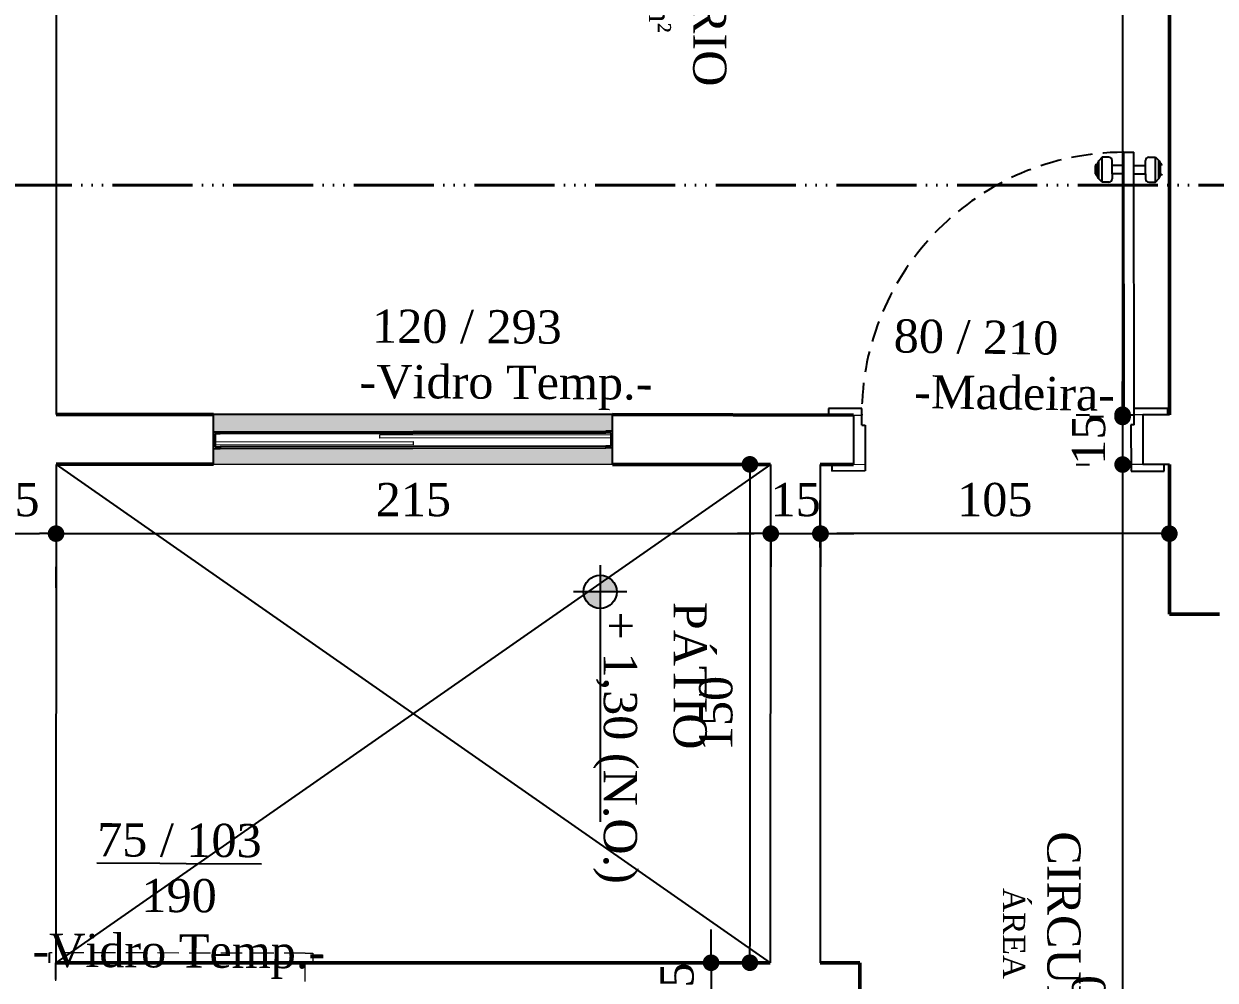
# Model space of a CAD drawing. Header units: centimetres. Extents: x -48696 to 156237, y -5617 to 29024.
# Drawn here: x 81328.6 to 81687, y 15080.9 to 15368.7 of the extents above; entities that cross this region are included whole.
import ezdxf

# ---------------------------------------------------------------- set-up
doc = ezdxf.new("R2010")
doc.units = ezdxf.units.CM
doc.linetypes.add('ACAD_ISO06W100', pattern=[36, 24, -3, 0, -3, 0, -3, 0, -3])
doc.linetypes.add('HIDDEN', pattern=[9.525, 6.35, -3.175])
doc.layers.add('A0 BV', color=7, linetype='Continuous', plot=False)
for name, color, linetype in [('ACESSORIOS', 2, 'Continuous'), ('Hachuria - Moveis', 1, 'Continuous'), ('Piso', 55, 'Continuous'), ('PN010', 1, 'Continuous'), ('PORTAS', 3, 'Continuous'), ('Portas-Cotas', 2, 'Continuous'), ('Portas-Projeção', 55, 'HIDDEN'), ('Projeção Janela - Viga', 1, 'HIDDEN'), ('Texto', 2, 'Continuous')]:
    doc.layers.add(name, color=color, linetype=linetype)
for name, color, linetype, lineweight in [('Corte Planta', 4, 'ACAD_ISO06W100', 40), ('Hachura', 1, 'Continuous', 9), ('Parede Baixa', 5, 'Continuous', 50), ('Pisos Externos', 15, 'Continuous', 9), ('Portas - Janelas', 2, 'Continuous', 20), ('Projeção Viga', 1, 'HIDDEN', 9)]:
    doc.layers.add(name, color=color, linetype=linetype, lineweight=lineweight)
doc.styles.add('Valéria', font='romantic.ttf', dxfattribs={"height": 10})
doc.dimstyles.new('Cota - 50', dxfattribs={"dimtxt": 10, "dimasz": 5, "dimexe": 10, "dimexo": 20, "dimgap": 5, "dimtad": 1, "dimtxsty": 'Valéria', "dimblk": 'DOT', "dimcen": 0, "dimclrd": 12, "dimclre": 12, "dimclrt": 2, "dimazin": 2, "dimtfac": 1, "dimtix": 1, "dimtmove": 0, "dimatfit": 3, "dimldrblk": 'DOT', "dimfxl": 1, "dimarcsym": 0})

# ---------------------------------------------------------------- blocks, each defined once
blk = doc.blocks.new('_Dot')
at = {"color": 0, "linetype": 'ByBlock', "lineweight": -2}
blk.add_line((-0.5, 0), (-1, 0), dxfattribs=at)
at = {"color": 0, "linetype": 'ByBlock', "const_width": 0.5}
blk.add_lwpolyline([(-0.25, 0, 1), (0.25, 0, 1)], format="xyb", close=True, dxfattribs=at)
blk = doc.blocks.new('*D1380')
at = {"color": 12, "lineweight": -2, "transparency": 16777216}
for p, q in [((81538.23, 15236.11), (81537.05, 15236.11)), ((81547.05, 15231.11), (81547.05, 15091.11)), ((81538.23, 15086.11), (81537.05, 15086.11))]:
    blk.add_line(p, q, dxfattribs=at)
at = {"layer": 'Defpoints', "color": 0, "transparency": 16777216}
for p in [(81558.23, 15236.11), (81547.05, 15086.11), (81558.23, 15086.11)]:
    blk.add_point(p, dxfattribs=at)
at = {"color": 12, "lineweight": -2, "transparency": 16777216, "xscale": 5, "yscale": 5, "zscale": 5}
for p, rotation in [((81547.05, 15236.11), 90), ((81547.05, 15086.11), 270)]:
    blk.add_blockref('_Dot', p, dxfattribs=dict(at, rotation=rotation))
at = {"color": 2, "transparency": 16777216, "insert": (81536.86, 15161.11), "char_height": 10, "attachment_point": 5, "rotation": 90, "style": 'Valéria'}
blk.add_mtext('150', dxfattribs=at)
blk = doc.blocks.new('*D1439')
at = {"color": 12, "lineweight": -2, "transparency": 16777216}
for p, q in [((81535.38, 15091.11), (81535.38, 15096.11)), ((81533.19, 15086.11), (81525.38, 15086.11)), ((81535.38, 15086.11), (81535.38, 15071.11)), ((81538.19, 15071.11), (81525.38, 15071.11)), ((81535.38, 15066.11), (81535.38, 15061.11))]:
    blk.add_line(p, q, dxfattribs=at)
at = {"layer": 'Defpoints', "color": 0, "transparency": 16777216}
for p in [(81553.19, 15086.11), (81535.38, 15071.11), (81558.19, 15071.11)]:
    blk.add_point(p, dxfattribs=at)
at = {"color": 12, "lineweight": -2, "transparency": 16777216, "xscale": 5, "yscale": 5, "zscale": 5}
for p, rotation in [((81535.38, 15086.11), 270), ((81535.38, 15071.11), 90)]:
    blk.add_blockref('_Dot', p, dxfattribs=dict(at, rotation=rotation))
at = {"color": 2, "transparency": 16777216, "insert": (81525.19, 15078.61), "char_height": 10, "attachment_point": 5, "rotation": 90, "style": 'Valéria'}
blk.add_mtext('15', dxfattribs=at)
blk = doc.blocks.new('*D1418')
at = {"color": 12, "lineweight": -2, "transparency": 16777216}
for p, q in [((81653.41, 15522.37), (81649.17, 15522.37)), ((81659.17, 15517.37), (81659.17, 15255.37)), ((81653.41, 15250.37), (81649.17, 15250.37))]:
    blk.add_line(p, q, dxfattribs=at)
at = {"layer": 'Defpoints', "color": 0, "transparency": 16777216}
for p in [(81673.41, 15522.37), (81659.17, 15250.37), (81673.41, 15250.37)]:
    blk.add_point(p, dxfattribs=at)
at = {"color": 12, "lineweight": -2, "transparency": 16777216, "xscale": 5, "yscale": 5, "zscale": 5}
for p, rotation in [((81659.17, 15522.37), 90), ((81659.17, 15250.37), 270)]:
    blk.add_blockref('_Dot', p, dxfattribs=dict(at, rotation=rotation))
at = {"color": 2, "transparency": 16777216, "insert": (81649.07, 15386.37), "char_height": 10, "attachment_point": 5, "rotation": 90, "style": 'Valéria'}
blk.add_mtext('272', dxfattribs=at)
blk = doc.blocks.new('*D1477')
at = {"layer": 'A0 BV', "color": 12, "lineweight": -2, "transparency": 16777216}
for p, q in [((81659.18, 15256.05), (81659.18, 15261.05)), ((81645.24, 15251.05), (81649.18, 15251.05)), ((81659.18, 15251.05), (81659.18, 15236.05)), ((81645.21, 15236.05), (81649.18, 15236.05)), ((81659.18, 15231.05), (81659.18, 15226.05))]:
    blk.add_line(p, q, dxfattribs=at)
at = {"layer": 'Defpoints', "color": 0, "transparency": 16777216}
for p in [(81665.24, 15251.05), (81659.18, 15236.05), (81665.21, 15236.05)]:
    blk.add_point(p, dxfattribs=at)
at = {"layer": 'A0 BV', "color": 12, "lineweight": -2, "transparency": 16777216, "xscale": 5, "yscale": 5, "zscale": 5}
for p, rotation in [((81659.18, 15251.05), 270), ((81659.18, 15236.05), 90)]:
    blk.add_blockref('_Dot', p, dxfattribs=dict(at, rotation=rotation))
at = {"layer": 'A0 BV', "color": 2, "transparency": 16777216, "insert": (81648.99, 15243.55), "char_height": 10, "attachment_point": 5, "rotation": 90, "style": 'Valéria'}
blk.add_mtext('15', dxfattribs=at)
blk = doc.blocks.new('*D1478')
at = {"color": 12, "lineweight": -2, "transparency": 16777216}
for p, q in [((81645.21, 15236.05), (81649.18, 15236.05)), ((81659.18, 15231.05), (81659.18, 14911.05)), ((81654.14, 14906.05), (81649.18, 14906.05))]:
    blk.add_line(p, q, dxfattribs=at)
at = {"layer": 'Defpoints', "color": 0, "transparency": 16777216}
for p in [(81665.21, 15236.05), (81659.18, 14906.05), (81674.14, 14906.05)]:
    blk.add_point(p, dxfattribs=at)
at = {"color": 12, "lineweight": -2, "transparency": 16777216, "xscale": 5, "yscale": 5, "zscale": 5}
for p, rotation in [((81659.18, 15236.05), 90), ((81659.18, 14906.05), 270)]:
    blk.add_blockref('_Dot', p, dxfattribs=dict(at, rotation=rotation))
at = {"color": 2, "transparency": 16777216, "insert": (81649.07, 15071.05), "char_height": 10, "attachment_point": 5, "rotation": 90, "style": 'Valéria'}
blk.add_mtext('330', dxfattribs=at)
blk = doc.blocks.new('*D1481')
at = {"color": 12, "lineweight": -2, "transparency": 16777216}
for p, q in [((81568.24, 15211.08), (81568.24, 15225.25)), ((81673.24, 15211.05), (81673.24, 15225.25)), ((81668.24, 15215.25), (81573.24, 15215.25))]:
    blk.add_line(p, q, dxfattribs=at)
at = {"layer": 'Defpoints', "color": 0, "transparency": 16777216}
for p in [(81568.24, 15215.25), (81568.24, 15191.08), (81673.24, 15191.05)]:
    blk.add_point(p, dxfattribs=at)
at = {"color": 12, "lineweight": -2, "transparency": 16777216, "xscale": 5, "yscale": 5, "zscale": 5, "rotation": 180}
blk.add_blockref('_Dot', (81568.24, 15215.25), dxfattribs=at)
at = {"color": 12, "lineweight": -2, "transparency": 16777216, "xscale": 5, "yscale": 5, "zscale": 5}
blk.add_blockref('_Dot', (81673.24, 15215.25), dxfattribs=at)
at = {"color": 2, "transparency": 16777216, "insert": (81620.74, 15225.44), "char_height": 10, "attachment_point": 5, "style": 'Valéria'}
blk.add_mtext('105', dxfattribs=at)
blk = doc.blocks.new('*D1482')
at = {"color": 12, "lineweight": -2, "transparency": 16777216}
for p, q in [((81338.33, 15216.11), (81338.33, 15205.25)), ((81343.33, 15215.25), (81548.33, 15215.25)), ((81553.33, 15216.05), (81553.33, 15205.25))]:
    blk.add_line(p, q, dxfattribs=at)
at = {"layer": 'Defpoints', "color": 0, "transparency": 16777216}
for p in [(81338.33, 15236.11), (81553.33, 15236.05), (81553.33, 15215.25)]:
    blk.add_point(p, dxfattribs=at)
at = {"color": 12, "lineweight": -2, "transparency": 16777216, "xscale": 5, "yscale": 5, "zscale": 5, "rotation": 180}
blk.add_blockref('_Dot', (81338.33, 15215.25), dxfattribs=at)
at = {"color": 12, "lineweight": -2, "transparency": 16777216, "xscale": 5, "yscale": 5, "zscale": 5}
blk.add_blockref('_Dot', (81553.33, 15215.25), dxfattribs=at)
at = {"color": 2, "transparency": 16777216, "insert": (81445.83, 15225.44), "char_height": 10, "attachment_point": 5, "style": 'Valéria'}
blk.add_mtext('215', dxfattribs=at)
blk = doc.blocks.new('*D1419')
at = {"color": 12, "lineweight": -2, "transparency": 16777216}
for p, q in [((81548.33, 15215.25), (81543.33, 15215.25)), ((81553.33, 15216.05), (81553.33, 15205.25)), ((81553.33, 15215.25), (81568.33, 15215.25)), ((81568.33, 15216.04), (81568.33, 15205.25)), ((81573.33, 15215.25), (81578.33, 15215.25))]:
    blk.add_line(p, q, dxfattribs=at)
at = {"layer": 'Defpoints', "color": 0, "transparency": 16777216}
for p in [(81553.33, 15236.05), (81568.33, 15236.04), (81568.33, 15215.25)]:
    blk.add_point(p, dxfattribs=at)
at = {"color": 12, "lineweight": -2, "transparency": 16777216, "xscale": 5, "yscale": 5, "zscale": 5}
blk.add_blockref('_Dot', (81553.33, 15215.25), dxfattribs=at)
at = {"color": 12, "lineweight": -2, "transparency": 16777216, "xscale": 5, "yscale": 5, "zscale": 5, "rotation": 180}
blk.add_blockref('_Dot', (81568.33, 15215.25), dxfattribs=at)
at = {"color": 2, "transparency": 16777216, "insert": (81560.83, 15225.44), "char_height": 10, "attachment_point": 5, "style": 'Valéria'}
blk.add_mtext('15', dxfattribs=at)
blk = doc.blocks.new('*D1657')
at = {"color": 12, "lineweight": -2, "transparency": 16777216}
for p, q in [((81318.32, 15215.25), (81333.32, 15215.25)), ((81313.32, 15198.95), (81313.32, 15205.25)), ((81338.32, 15198.94), (81338.32, 15205.25))]:
    blk.add_line(p, q, dxfattribs=at)
at = {"layer": 'Defpoints', "color": 0, "transparency": 16777216}
for p in [(81313.32, 15218.95), (81338.32, 15218.94), (81338.32, 15215.25)]:
    blk.add_point(p, dxfattribs=at)
at = {"color": 12, "lineweight": -2, "transparency": 16777216, "xscale": 5, "yscale": 5, "zscale": 5, "rotation": 180}
blk.add_blockref('_Dot', (81313.32, 15215.25), dxfattribs=at)
at = {"color": 12, "lineweight": -2, "transparency": 16777216, "xscale": 5, "yscale": 5, "zscale": 5}
blk.add_blockref('_Dot', (81338.32, 15215.25), dxfattribs=at)
at = {"color": 2, "transparency": 16777216, "insert": (81325.82, 15225.44), "char_height": 10, "attachment_point": 5, "style": 'Valéria'}
blk.add_mtext('25', dxfattribs=at)

msp = doc.modelspace()

# ---------------------------------------------------------------- hatches: boundary and pattern name
at = {"layer": 'Pisos Externos'}
h = msp.add_hatch(dxfattribs=at)
h.set_pattern_fill('AR-SAND', color=256, scale=0.05, angle=135.0885755)
h.set_pattern_definition([(172.5885755, (17325.9111, 8373.7071), (-1.67100301, -1.78949214), [0, -1.9304, 0, -2.159, 0, -2.06375]), (142.5885755, (17325.911, 8373.707), (-4.12219834, -0.95142842), [0, -1.0414, 0, -1.7399, 0, -0.66675]), (102.5885755, (17327.0174, 8372.6042), (-2.80597368, 2.78716461), [0, -0.635, 0, -2.286, 0, -2.9845]), (92.5885755, (17327.0174, 8372.6042), (-3.49070464, 1.90601143), [0, -0.3175, 0, -1.4986, 0, -1.7145])])
h.paths.add_polyline_path([(81505.71218, 15251.11067), (81385.71232, 15250.92516), (81385.72005, 15245.92516), (81387.72005, 15245.92826), (81503.71991, 15246.10758), (81505.71991, 15246.11068)])
h.paths.add_polyline_path([(81505.72764, 15241.11068), (81503.72764, 15241.10759), (81387.72778, 15240.92826), (81385.72778, 15240.92517), (81385.73551, 15235.92518), (81505.73537, 15236.11069)])
at = {"layer": 'Portas - Janelas'}
h = msp.add_hatch(color=256, dxfattribs=at)
edge = h.paths.add_edge_path()
edge.add_arc((81502.00709, 15197.74659), 5, 0, 90)
edge.add_line((81502.00709, 15202.74659), (81502.00709, 15197.74659))
edge.add_line((81502.00709, 15197.74659), (81507.00709, 15197.74659))
edge = h.paths.add_edge_path()
edge.add_arc((81502.00709, 15197.74659), 5, 180, 270)
edge.add_line((81502.00709, 15192.74659), (81502.00709, 15197.74659))
edge.add_line((81502.00709, 15197.74659), (81497.00709, 15197.74659))

# ---------------------------------------------------------------- linework, layer by layer
at = {"color": 5}
for p, q in [((81338.40984, 15522.46837), (81338.33093, 15251.11069)), ((81385.73537, 15236.13079), (81385.73789, 15251.14168)), ((81505.73537, 15236.11069), (81505.73789, 15251.14168)), ((81553.23827, 15251.05398), (81553.23826, 15251.04671)), ((81568.23827, 15251.04962), (81568.23826, 15251.04671)), ((81578.23827, 15251.04671), (81578.23392, 15236.11069)), ((81673.31969, 15251.04671), (81665.22175, 15251.04671)), ((81665.23827, 15251.04904), (81665.23391, 15236.04671)), ((81338.32842, 15236.11069), (81338.2848, 15086.11331)), ((81553.23392, 15236.11069), (81553.1903, 15086.11069)), ((81568.23392, 15236.11069), (81568.1903, 15086.11069)), ((81673.31969, 15236.04671), (81665.22175, 15236.04671)), ((81338.28044, 15081.11069), (81338.2848, 15086.11331))]:
    msp.add_line(p, q, dxfattribs=at)
at = {"layer": 'ACESSORIOS'}
for p, q in [((81672.68754, 15253.06041), (81672.68754, 15251.04671)), ((81671.71314, 15234.05861), (81671.71314, 15236.04671))]:
    msp.add_line(p, q, dxfattribs=at)
at = {"layer": 'Corte Planta'}
msp.add_line((82831.33159, 15320.11087), (79772.79762, 15320.11087), dxfattribs=at)
at = {"layer": 'Hachura'}
for points in [[(81386.22469, 15242.92594), (81445.72462, 15243.01792), (81445.72617, 15242.01792)], [(81505.223, 15244.10991), (81435.72309, 15244.00246), (81435.72154, 15245.00246), (81505.22146, 15245.1099)], [(81445.72617, 15242.01792), (81386.22624, 15241.92594)]]:
    msp.add_lwpolyline(points, dxfattribs=at)
at = {"layer": 'Hachuria - Moveis'}
for p, q in [((81385.72005, 15245.92516), (81387.72005, 15245.92826)), ((81387.72083, 15245.42826), (81387.72005, 15245.92826)), ((81505.71991, 15246.11068), (81503.71991, 15246.10758)), ((81503.72069, 15245.60758), (81503.71991, 15246.10758)), ((81386.22083, 15245.42594), (81387.72083, 15245.42826)), ((81386.22083, 15245.42594), (81386.22701, 15241.42594)), ((81505.22068, 15245.6099), (81503.72069, 15245.60758)), ((81505.22068, 15245.6099), (81505.22687, 15241.60991)), ((81385.72778, 15240.92517), (81387.72778, 15240.92826)), ((81386.22701, 15241.42594), (81387.72701, 15241.42826)), ((81387.72701, 15241.42826), (81387.72778, 15240.92826)), ((81505.22687, 15241.60991), (81503.72687, 15241.60759)), ((81503.72687, 15241.60759), (81503.72764, 15241.10759)), ((81505.72764, 15241.11068), (81503.72764, 15241.10759))]:
    msp.add_line(p, q, dxfattribs=at)
msp.add_circle((81502.00709, 15197.74659), 5, dxfattribs=at)
at = {"layer": 'Parede Baixa'}
for p, q in [((81673.31969, 15251.04671), (81673.31969, 15522.46837)), ((81385.73788, 15251.11069), (81338.33093, 15251.12447)), ((81505.73789, 15251.14168), (81578.23822, 15250.88765)), ((81385.73537, 15236.13079), (81338.32843, 15236.14458)), ((81553.23392, 15236.11069), (81505.73537, 15236.11069)), ((81578.23392, 15236.11069), (81568.23392, 15236.11069)), ((81673.23536, 15236.04671), (81673.23536, 15191.04671)), ((81688.31969, 15191.04671), (81673.23536, 15191.04671)), ((81553.1903, 15086.11069), (81338.28044, 15086.11069)), ((81580.15106, 15086.11069), (81568.1903, 15086.11069)), ((81580.15106, 15061.11069), (81580.15106, 15086.11069))]:
    msp.add_line(p, q, dxfattribs=at)
at = {"layer": 'Piso'}
for p, q in [((81387.72005, 15245.92826), (81503.71991, 15246.10758)), ((81387.72083, 15245.42826), (81503.72069, 15245.60758)), ((81503.72687, 15241.60759), (81387.72701, 15241.42826)), ((81387.72778, 15240.92826), (81503.72764, 15241.10759)), ((81553.23392, 15236.11069), (81338.31226, 15086.11065)), ((81338.32842, 15236.11069), (81553.1903, 15086.11069))]:
    msp.add_line(p, q, dxfattribs=at)
at = {"layer": 'PN010'}
for p, q in [((81505.73537, 15251.11069), (81385.73537, 15251.11069)), ((81502.00709, 15205.74659), (81502.00709, 15128.51683)), ((81510.00709, 15197.74659), (81494.00709, 15197.74659))]:
    msp.add_line(p, q, dxfattribs=at)
at = {"layer": 'PORTAS', "color": 2, "linetype": 'Continuous'}
for p, q in [((81653.04947, 15328.52462), (81651.90512, 15327.37608)), ((81655.04947, 15328.52828), (81653.04947, 15328.52462)), ((81653.06319, 15321.02463), (81653.04947, 15328.52462)), ((81659.54672, 15330.03651), (81662.54671, 15330.04199)), ((81659.69122, 15251.03664), (81659.54672, 15330.03651)), ((81662.69121, 15251.04213), (81662.54671, 15330.04199)), ((81667.04945, 15328.55023), (81669.04944, 15328.55389)), ((81669.06316, 15321.0539), (81669.04944, 15328.55389)), ((81669.04944, 15328.55389), (81670.19799, 15327.40954)), ((81651.05862, 15323.52097), (81651.05405, 15326.02097)), ((81651.90512, 15327.37608), (81651.55313, 15326.52188)), ((81651.55953, 15323.02188), (81651.55313, 15326.52188)), ((81652.06136, 15322.0228), (81652.0513, 15327.52279)), ((81656.05404, 15326.03011), (81656.05129, 15327.53011)), ((81659.55403, 15326.03651), (81656.05404, 15326.03011)), ((81656.05861, 15323.53012), (81656.05404, 15326.03011)), ((81662.55403, 15326.042), (81666.05402, 15326.0484)), ((81666.05402, 15326.0484), (81666.05128, 15327.5484)), ((81666.05859, 15323.54841), (81666.05402, 15326.0484)), ((81670.06133, 15322.05573), (81670.05127, 15327.55572)), ((81670.19799, 15327.40954), (81670.5531, 15326.55663)), ((81670.5595, 15323.05664), (81670.5531, 15326.55663)), ((81651.91465, 15322.16898), (81651.55953, 15323.02188)), ((81653.06319, 15321.02463), (81651.91465, 15322.16898)), ((81652.99518, 15321.0924), (81653.06294, 15321.16041)), ((81659.55861, 15323.53652), (81656.05861, 15323.53012)), ((81656.05861, 15323.53012), (81656.06136, 15322.03012)), ((81662.5586, 15323.542), (81666.05859, 15323.54841)), ((81666.05859, 15323.54841), (81666.06134, 15322.04841)), ((81669.13093, 15321.12191), (81669.06291, 15321.18967)), ((81669.06316, 15321.0539), (81670.20751, 15322.20244)), ((81670.20751, 15322.20244), (81670.5595, 15323.05664)), ((81655.06319, 15321.02829), (81653.06319, 15321.02463)), ((81667.06317, 15321.05024), (81669.06316, 15321.0539)), ((81580.68769, 15252.89214), (81570.68771, 15252.87384)), ((81570.68771, 15252.87384), (81570.69105, 15251.04671)), ((81580.69683, 15247.89214), (81580.68769, 15252.89214)), ((81659.69122, 15251.03664), (81662.69121, 15251.04213)), ((81662.68755, 15253.04212), (81672.68754, 15253.06041)), ((81662.6967, 15248.04213), (81662.69121, 15251.04213)), ((81580.69683, 15247.89214), (81581.69683, 15247.89397)), ((81581.69683, 15247.89397), (81581.72203, 15234.11711)), ((81662.6967, 15248.04213), (81661.6967, 15248.0403)), ((81661.6967, 15248.0403), (81661.72231, 15234.04033)), ((81571.70965, 15236.0988), (81571.71331, 15234.0988)), ((81581.72203, 15234.11711), (81571.71331, 15234.0988)), ((81661.72231, 15234.04033), (81671.71314, 15234.05861))]:
    msp.add_line(p, q, dxfattribs=at)
for centre, radius, start, end in [((81655.0513, 15327.52828), 1, 0.1047998, 90.1047998), ((81667.05128, 15327.55023), 1, 90.1047998, 180.1047998), ((81651.55405, 15326.02188), 0.5, 90.1047998, 180.1047998), ((81670.55401, 15326.05663), 0.5, 0.1047998, 90.1047998), ((81651.55862, 15323.52188), 0.5, 180.1047998, 270.1047998), ((81655.06136, 15322.02829), 1, 270.1047998, 0.1047998), ((81667.06134, 15322.05024), 1, 180.1047998, 270.1047998), ((81670.55859, 15323.55664), 0.5, 270.1047998, 0.1047998)]:
    msp.add_arc(centre, radius, start, end, dxfattribs=at)
at = {"layer": 'Portas - Janelas'}
for p, q in [((81578.23822, 15250.88765), (81580.69135, 15250.89214)), ((81665.19121, 15251.0467), (81662.69121, 15251.04213)), ((81505.73537, 15236.11069), (81385.73537, 15236.11069)), ((81578.20964, 15236.11069), (81581.71837, 15236.11711)), ((81665.2095, 15236.04671), (81661.71865, 15236.04033))]:
    msp.add_line(p, q, dxfattribs=at)
at = {"layer": 'Portas-Projeção'}
msp.add_arc((81659.69122, 15251.03664), 79, 90.1047998, 180.1047998, dxfattribs=at)
at = {"layer": 'Projeção Janela - Viga'}
msp.add_line((81336.31226, 15086.1149), (81336.31863, 15089.11489), dxfattribs=at)
at = {"layer": 'Projeção Viga'}
for p, q in [((81413.31845, 15088.95155), (81336.31863, 15089.11489)), ((81413.31845, 15088.95155), (81415.59541, 15088.94672)), ((81415.59541, 15088.94672), (81415.59541, 15086.11069)), ((81338.28044, 15071.11069), (81338.31226, 15086.11065)), ((81413.28027, 15070.95159), (81413.31209, 15085.95155))]:
    msp.add_line(p, q, dxfattribs=at)

# ---------------------------------------------------------------- texts
at = {"layer": 'Portas-Cotas', "char_height": 10, "style": 'Valéria'}
for s, insert, attachment_point, rotation in [('DORMITÓRIO\\P{\\H0.6667x;ÁREA = 9,1 m²}', (81540.01042, 15398.08726), 2, 270), ('\\pxi-2.3669;120 / 293\\P\\pi0;-Vidro Temp.-', (81473.72104, 15267.54795), 5, 359.6856787), ('\\pxi-2.3669;80 / 210\\P\\pi0;-Madeira-', (81626.80867, 15265.86954), 5, 359.1985974), ('CIRCULAÇÃO\\P{\\H0.6667x;ÁREA = 3,5 m²}', (81646.53815, 15076.57102), 2, 270)]:
    msp.add_mtext(s, dxfattribs=dict(at, insert=insert, attachment_point=attachment_point, rotation=rotation))
at = {"layer": 'Portas-Cotas', "insert": (81534.09583, 15172.51504), "char_height": 10, "width": 112.4201183, "attachment_point": 2, "rotation": 270, "style": 'Valéria'}
msp.add_mtext('PÁTIO', dxfattribs=at)
at = {"layer": 'Portas-Cotas', "insert": (81300.46907, 15128.42403), "char_height": 10, "attachment_point": 1, "rotation": 359.6790328, "style": 'Valéria'}
msp.add_mtext_dynamic_manual_height_columns('\\pxqc;{\\L75 / 103\\P}190\\P-Vidro Temp.-', width=150, gutter_width=50, heights=[0], dxfattribs=at)
at = {"layer": 'Texto', "insert": (81513.1136, 15191.78311), "char_height": 10, "attachment_point": 1, "rotation": 270, "style": 'Valéria'}
msp.add_mtext('+ 1,30 (N.O.)', dxfattribs=at)

# ---------------------------------------------------------------- dimensions: what is measured, and where the dimension line sits
for base, p1, p2, override, picture, middle in [((81659.17344, 15250.37096), (81673.40982, 15522.37096), (81673.40982, 15250.37096), {"dimtxsty": 'Valéria'}, '*D1418', (81649.06989, 15386.37096)), ((81547.04787, 15086.11331), (81558.23392, 15236.11069), (81558.23392, 15086.11331), {"dimtxsty": 'Valéria'}, '*D1380', (81536.85556, 15161.112)), ((81659.18159, 14906.04671), (81665.2095, 15236.04671), (81674.1394, 14906.04671), {"dimtxsty": 'Valéria', "dimtmove": 1}, '*D1478', (81649.07064, 15071.04671)), ((81535.38026, 15071.11069), (81553.1903, 15086.11069), (81558.1903, 15071.11069), {"dimtxsty": 'Valéria'}, '*D1439', (81525.18795, 15078.61069))]:
    dim = msp.add_linear_dim(base=base, p1=p1, p2=p2, angle=270, dimstyle='Cota - 50', override=override)
    dim.commit()
    dim.dimension.update_dxf_attribs({"geometry": picture, "text_midpoint": middle})
for base, p1, p2, picture, middle in [((81553.32841, 15215.25146), (81338.32842, 15236.11069), (81553.32841, 15236.04817), '*D1482', (81445.82841, 15225.44377)), ((81568.32841, 15215.25146), (81553.32841, 15236.04817), (81568.32841, 15236.04381), '*D1419', (81560.82841, 15225.44377)), ((81568.23537, 15215.25146), (81673.23536, 15191.04671), (81568.23537, 15191.07725), '*D1481', (81620.73536, 15225.44377))]:
    dim = msp.add_linear_dim(base=base, p1=p1, p2=p2, dimstyle='Cota - 50', override={"dimtxsty": 'Valéria'})
    dim.commit()
    dim.dimension.update_dxf_attribs({"geometry": picture, "text_midpoint": middle})
dim = msp.add_linear_dim(base=(81338.32343, 15215.25146), p1=(81313.32343, 15218.94968), p2=(81338.32343, 15218.94241), dimstyle='Cota - 50')
dim.commit()
dim.dimension.update_dxf_attribs({"geometry": '*D1657', "text_midpoint": (81325.82343, 15225.44377)})
at = {"layer": 'A0 BV'}
dim = msp.add_linear_dim(base=(81659.18159, 15236.04671), p1=(81665.23827, 15251.04904), p2=(81665.2095, 15236.04671), angle=270, dimstyle='Cota - 50', override={"dimtxsty": 'Valéria'}, dxfattribs=at)
dim.commit()
dim.dimension.update_dxf_attribs({"geometry": '*D1477', "text_midpoint": (81648.98928, 15243.54788)})

doc.saveas('drawing.dxf')
